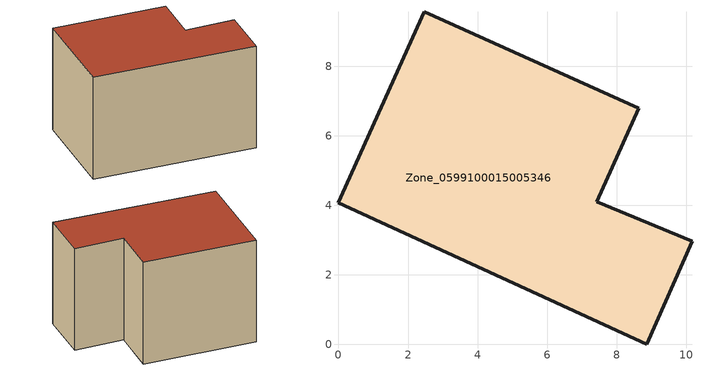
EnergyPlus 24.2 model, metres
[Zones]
Zone_0599100015005346
 floor ground (C_G): 2.46,9.57 8.63,6.79 7.43,4.1 10.17,2.96 8.87,0 0,4.08 z0.99
 wall outside (C_F): 8.63,6.79 2.46,9.57 0,4.08 8.87,0 10.17,2.96 7.43,4.1 8.63,6.79 z0.99:7.5
 roof outside (C_R): 8.87,0 10.17,2.96 7.43,4.1 8.63,6.79 2.46,9.57 0,4.08 z7.5
[BUILDING]
Pand.0599100015005346: North Axis=0; Terrain=City; Loads Convergence Tolerance Value=0.04; Temperature Convergence Tolerance Value=0.4; Solar Distribution=FullExterior; Maximum Number of Warmup Days=25; Minimum Number of Warmup Days=1
[Site:Location]
Rotterdam.The.Hague.AP_ZH_NLD Design_Conditions: Latitude=51.96; Longitude=4.45; Time Zone=1; Elevation=-4.5
[SITE:GROUNDTEMPERATURE:BUILDINGSURFACE]
18, 18, 18, 18, 18, 18, 18, 18, 18, 18, 18, 18
[MATERIAL] Thermal Absorptance=0.9; Solar Absorptance=0.7; Visible Absorptance=0.7
Name | Roughness | Thickness | Conductivity | Density | Specific Heat
G.TI.1946-1964 | MediumSmooth | 0.15 | 1 | 540 | 1210
F.TI.1946-1964 | Rough | 0.3 | 0.857143 | 1920 | 840
R.TI.1946-1964 | MediumRough | 0.2 | 0.277778 | 1500 | 1000
[CONSTRUCTION]
C_G: G.TI.1946-1964
C_F: F.TI.1946-1964
C_R: R.TI.1946-1964
[ZONE]
Zone_0599100015005346: Type=1; Multiplier=1; Ceiling Height=Autocalculate; Volume=Autocalculate; Floor Area=autocalculate; Part of Total Floor Area=Yes
[ZONEINFILTRATION:DESIGNFLOWRATE]
Infil_Zone_0599100015005346: Zone or ZoneList or Space or SpaceList=Zone_0599100015005346; Schedule=AlwaysOn; Design Flow Rate Calculation Method=Flow/Area; Flow Rate per Floor Area=0.003; Constant Term Coefficient=1; Temperature Term Coefficient=0; Velocity Term Coefficient=0; Velocity Squared Term Coefficient=0
[HVACTEMPLATE:ZONE:IDEALLOADSAIRSYSTEM]
Zone_0599100015005346: Maximum Heating Supply Air Temperature=50; Minimum Cooling Supply Air Temperature=13; Maximum Heating Supply Air Humidity Ratio=0.0156; Minimum Cooling Supply Air Humidity Ratio=0.0077; Heating Limit=NoLimit; Cooling Limit=NoLimit; Dehumidification Control Type=ConstantSensibleHeatRatio; Cooling Sensible Heat Ratio=0.7; Dehumidification Setpoint=60; Humidification Control Type=None; Humidification Setpoint=30; Outdoor Air Method=None; Outdoor Air Flow Rate per Person=0.00944; Outdoor Air Flow Rate per Zone Floor Area=0; Outdoor Air Flow Rate per Zone=0; Demand Controlled Ventilation Type=None; Outdoor Air Economizer Type=NoEconomizer; Heat Recovery Type=None; Sensible Heat Recovery Effectiveness=0.7; Latent Heat Recovery Effectiveness=0.65
[ZONECONTROL:THERMOSTAT]
ThermostatControl_Zone_0599100015005346: Zone or ZoneList=Zone_0599100015005346; Control Type Schedule=DualSetpointControlType; Control 1=Thermostat_Zone_0599100015005346; Temperature Difference Between Cutout And Setpoint=0
[THERMOSTATSETPOINT:DUALSETPOINT]
Thermostat_Zone_0599100015005346: Heating Setpoint Temperature Schedule=HeatingSetpoint_Zone_0599100015005346; Cooling Setpoint Temperature Schedule=CoolingSetpoint_Zone_0599100015005346
[SCHEDULE:COMPACT]
HeatingSetpoint_Zone_0599100015005346: Through: 12/31, For: AllDays, Until: 24:00, 21
CoolingSetpoint_Zone_0599100015005346: Through: 12/31, For: AllDays, Until: 24:00, 24
DualSetpointControlType: Through: 12/31, For: AllDays, Until: 24:00, 4
AlwaysOn: Through: 12/31, For: AllDays, Until: 24:00, 1
